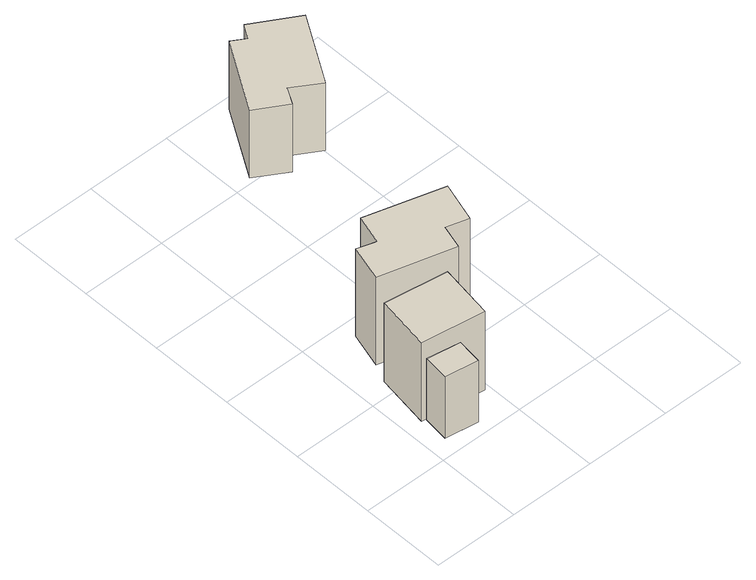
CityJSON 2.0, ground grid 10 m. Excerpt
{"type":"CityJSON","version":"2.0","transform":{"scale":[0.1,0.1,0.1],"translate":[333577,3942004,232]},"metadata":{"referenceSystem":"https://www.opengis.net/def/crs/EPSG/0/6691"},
"CityObjects":{
"building1":{"type":"Building","attributes":{"measuredHeight":11.8,"BuildingIDAttribute.prefecture":"14","BuildingIDAttribute.city":"14151","BuildingDetailAttribute.surveyYear":2015,"BuildingLandSlideRiskAttribute.description":"1","BuildingLandSlideRiskAttribute.areaType":"1"},"geometry":[{"type":"Solid","lod":"1","boundaries":[[[[0,1,2,3]],[[2,4,5,3]],[[1,6,4,2]],[[0,7,6,1]],[[3,5,7,0]],[[4,6,7,5]]]]}]},
"building2":{"type":"Building","attributes":{"usage":"411","measuredHeight":14.6,"storeysAboveGround":2,"BuildingIDAttribute.prefecture":"14","BuildingIDAttribute.city":"14151","BuildingDetailAttribute.totalFloorArea":79.94,"BuildingDetailAttribute.buildingFootprintArea":39.97,"BuildingDetailAttribute.buildingStructureType":"601","BuildingDetailAttribute.buildingStructureOrgType":"1","BuildingDetailAttribute.orgUsage":"10","BuildingDetailAttribute.surveyYear":2015,"BuildingLandSlideRiskAttribute.description":"1","BuildingLandSlideRiskAttribute.areaType":"1"},"geometry":[{"type":"Solid","lod":"1","boundaries":[[[[8,9,10,11]],[[10,12,13,11]],[[9,14,12,10]],[[8,15,14,9]],[[11,13,15,8]],[[12,14,15,13]]]]}]},
"building3":{"type":"Building","attributes":{"usage":"411","measuredHeight":13.3,"storeysAboveGround":2,"BuildingIDAttribute.prefecture":"14","BuildingIDAttribute.city":"14151","BuildingDetailAttribute.totalFloorArea":124.56,"BuildingDetailAttribute.buildingFootprintArea":62.28,"BuildingDetailAttribute.buildingStructureType":"601","BuildingDetailAttribute.buildingStructureOrgType":"1","BuildingDetailAttribute.orgUsage":"10","BuildingDetailAttribute.surveyYear":2015,"BuildingLandSlideRiskAttribute.description":"1","BuildingLandSlideRiskAttribute.areaType":"1"},"geometry":[{"type":"Solid","lod":"1","boundaries":[[[[16,17,18,19,20,21,22,23]],[[22,24,25,23]],[[21,26,24,22]],[[20,27,26,21]],[[19,28,27,20]],[[18,29,28,19]],[[17,30,29,18]],[[16,31,30,17]],[[23,25,31,16]],[[24,26,27,28,29,30,31,25]]]]}]},
"building4":{"type":"Building","attributes":{"usage":"411","measuredHeight":10.6,"storeysAboveGround":2,"BuildingIDAttribute.prefecture":"14","BuildingIDAttribute.city":"14151","BuildingDetailAttribute.totalFloorArea":129.7,"BuildingDetailAttribute.buildingFootprintArea":64.85,"BuildingDetailAttribute.buildingStructureType":"601","BuildingDetailAttribute.buildingStructureOrgType":"1","BuildingDetailAttribute.orgUsage":"10","BuildingDetailAttribute.surveyYear":2015},"geometry":[{"type":"Solid","lod":"1","boundaries":[[[[32,33,34,35,36,37,38,39]],[[38,40,41,39]],[[37,42,40,38]],[[36,43,42,37]],[[35,44,43,36]],[[34,45,44,35]],[[33,46,45,34]],[[32,47,46,33]],[[39,41,47,32]],[[40,42,43,44,45,46,47,41]]]]}]}
},
"vertices":[
[53,33,26],[49,3,26],[10,9,26],[14,39,26],[10,9,111],[14,39,111],[49,3,111],[53,33,111],
[9,41,26],[19,105,26],[93,94,26],[83,30,26],[93,94,135],[83,30,135],[19,105,135],[9,41,135],
[175,182,9],[161,135,9],[135,143,9],[127,115,9],[40,139,9],[52,181,9],[74,174,9],[84,208,9],[74,174,130],[84,208,130],[52,181,130],[40,139,130],[127,115,130],[135,143,130],[161,135,130],[175,182,130],
[168,485,14],[184,475,14],[194,491,14],[246,460,14],[198,380,14],[166,400,14],[155,381,14],[119,403,14],[155,381,108],[119,403,108],[166,400,108],[198,380,108],[246,460,108],[194,491,108],[184,475,108],[168,485,108]
]}
